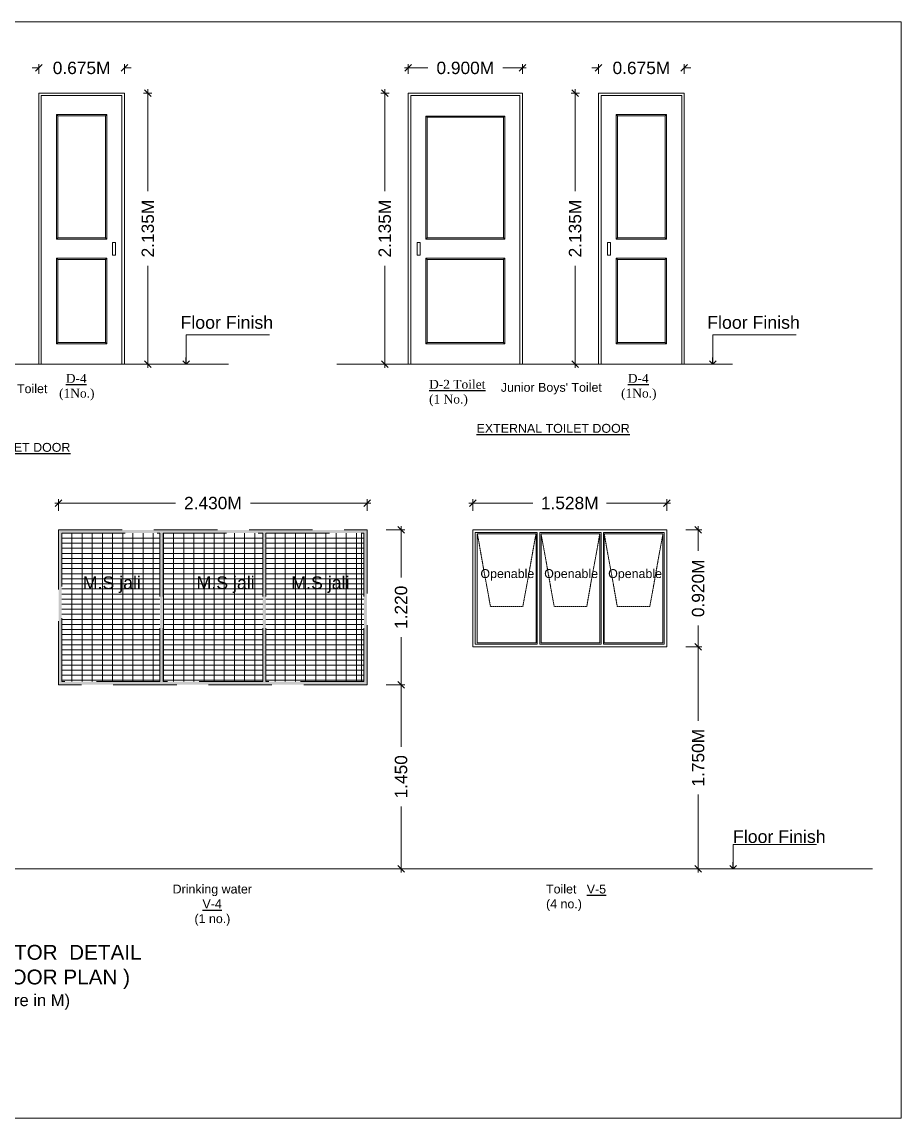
# Model space of a CAD drawing. Header units: metres. Extents: x 1545540 to 2027037, y 435419 to 693806.
# Drawn here: x 1614049 to 1620975, y 461812 to 470446 of the extents above; entities that cross this region are included whole.
import ezdxf

# ---------------------------------------------------------------- set-up
doc = ezdxf.new("R2010")
doc.units = ezdxf.units.M
doc.header["$LTSCALE"] = 1000
doc.header["$PDMODE"] = 35
doc.linetypes.add('DASHED', pattern=[0.75, 0.5, -0.25])
doc.layers.get('Defpoints').update_dxf_attribs({"lineweight": 18})
for name, color, linetype, lineweight in [('CUBICAL TOILET', 160, 'Continuous', 9), ('FLOOR FINISH', 10, 'Continuous', 15), ('jali', 10, 'Continuous', 5), ('Pool', 140, 'Continuous', 15), ('Ventilator', 6, 'DASHED', 18), ('Window n door', 150, 'Continuous', 15)]:
    doc.layers.add(name, color=color, linetype=linetype, lineweight=lineweight)
doc.layers.add('dimen', color=1, linetype='Continuous')
doc.layers.add('text', color=7, linetype='Continuous')
doc.styles.add('dim-stylus bt', font='arial.ttf')
doc.styles.add('L120', font='simplex.shx', dxfattribs={"height": 1})
doc.styles.add('style1', font='')
doc.styles.get('style1').set_extended_font_data('Century Gothic')
doc.dimstyles.new('1      100 (big)', dxfattribs={"dimscale": 75, "dimtxt": 5, "dimasz": 3.5, "dimexe": 1.5, "dimexo": 2, "dimgap": 1, "dimtad": 0, "dimdec": 3, "dimlfac": 0.001, "dimzin": 0, "dimdsep": 46, "dimtxsty": 'dim-stylus bt', "dimblk": 'OBLIQUE', "dimcen": 0, "dimdle": 0.6, "dimclrd": 256, "dimclre": 7, "dimclrt": 256, "dimadec": 0, "dimazin": 0, "dimtfac": 0.7, "dimtdec": 3, "dimtofl": 0, "dimtmove": 1, "dimatfit": 3, "dimldrblk": 'OPEN90', "dimfxl": 0, "dimtolj": 1, "dimtzin": 0, "dimlwd": 15, "dimlwe": 15, "dimarcsym": 0})

# ---------------------------------------------------------------- blocks, each defined once
blk = doc.blocks.new('_Oblique')
at = {"color": 0, "linetype": 'ByBlock', "lineweight": -2}
blk.add_line((-0.5, -0.5), (0.5, 0.5), dxfattribs=at)
blk = doc.blocks.new('*D1224')
at = {"layer": 'Defpoints', "color": 0, "transparency": 16777216}
for p in [(1619148, 465524.9), (1619148, 463775.2), (1619376.2, 463775.2)]:
    blk.add_point(p, dxfattribs=at)
at = {"layer": 'dimen', "color": 7, "lineweight": 15, "transparency": 16777216}
for p, q in [((1619298, 465524.9), (1619406.2, 465524.9)), ((1619298, 463775.2), (1619406.2, 463775.2))]:
    blk.add_line(p, q, dxfattribs=at)
at = {"layer": 'dimen', "lineweight": 15, "transparency": 16777216}
for p, q in [((1619376.2, 465554.9), (1619376.2, 464939.6)), ((1619376.2, 463745.2), (1619376.2, 464360.5))]:
    blk.add_line(p, q, dxfattribs=at)
at = {"layer": 'dimen', "lineweight": 15, "transparency": 16777216, "xscale": 52.5, "yscale": 52.5, "zscale": 52.5}
for p, rotation in [((1619376.2, 465524.9), 90), ((1619376.2, 463775.2), 270)]:
    blk.add_blockref('_Oblique', p, dxfattribs=dict(at, rotation=rotation))
at = {"layer": 'dimen', "transparency": 16777216, "insert": (1619376.2, 464650), "char_height": 97.5, "attachment_point": 5, "rotation": 90, "style": 'dim-stylus bt'}
blk.add_mtext('\\A1;1.750M', dxfattribs=at)
blk = doc.blocks.new('_Open90')
at = {"color": 0, "linetype": 'ByBlock', "lineweight": -2}
for p, q in [((0, 0), (-1, 0)), ((-0.5, 0.5), (0, 0)), ((0, 0), (-0.5, -0.5))]:
    blk.add_line(p, q, dxfattribs=at)
blk = doc.blocks.new('*D1225')
at = {"layer": 'Defpoints', "color": 0, "transparency": 16777216}
for p in [(1619128.6, 466444.9), (1619376.2, 466444.9), (1619128.6, 465524.9)]:
    blk.add_point(p, dxfattribs=at)
at = {"layer": 'dimen', "lineweight": 15, "transparency": 16777216}
for p, q in [((1619376.2, 466474.9), (1619376.2, 466279)), ((1619376.2, 465494.9), (1619376.2, 465690.7))]:
    blk.add_line(p, q, dxfattribs=at)
at = {"layer": 'dimen', "color": 7, "lineweight": 15, "transparency": 16777216}
for p, q in [((1619278.6, 466444.9), (1619406.2, 466444.9)), ((1619278.6, 465524.9), (1619406.2, 465524.9))]:
    blk.add_line(p, q, dxfattribs=at)
at = {"layer": 'dimen', "lineweight": 15, "transparency": 16777216, "xscale": 52.5, "yscale": 52.5, "zscale": 52.5}
for p, rotation in [((1619376.2, 466444.9), 90), ((1619376.2, 465524.9), 270)]:
    blk.add_blockref('_Oblique', p, dxfattribs=dict(at, rotation=rotation))
at = {"layer": 'dimen', "transparency": 16777216, "insert": (1619376.2, 465984.9), "char_height": 97.5, "attachment_point": 5, "rotation": 90, "style": 'dim-stylus bt'}
blk.add_mtext('\\A1;0.920M', dxfattribs=at)
blk = doc.blocks.new('*D1226')
at = {"layer": 'Defpoints', "color": 0, "transparency": 16777216}
for p in [(1617600.8, 466656), (1617600.8, 466444.9), (1619128.6, 466444.9)]:
    blk.add_point(p, dxfattribs=at)
at = {"layer": 'dimen', "lineweight": 15, "transparency": 16777216}
for p, q in [((1617570.8, 466656), (1618075.1, 466656)), ((1619158.6, 466656), (1618654.3, 466656))]:
    blk.add_line(p, q, dxfattribs=at)
at = {"layer": 'dimen', "color": 7, "lineweight": 15, "transparency": 16777216}
for p, q in [((1617600.8, 466594.9), (1617600.8, 466686)), ((1619128.6, 466594.9), (1619128.6, 466686))]:
    blk.add_line(p, q, dxfattribs=at)
at = {"layer": 'dimen', "lineweight": 15, "transparency": 16777216, "xscale": 52.5, "yscale": 52.5, "zscale": 52.5, "rotation": 180}
blk.add_blockref('_Oblique', (1617600.8, 466656), dxfattribs=at)
at = {"layer": 'dimen', "lineweight": 15, "transparency": 16777216, "xscale": 52.5, "yscale": 52.5, "zscale": 52.5}
blk.add_blockref('_Oblique', (1619128.6, 466656), dxfattribs=at)
at = {"layer": 'dimen', "transparency": 16777216, "insert": (1618364.7, 466656), "char_height": 97.5, "attachment_point": 5, "style": 'dim-stylus bt'}
blk.add_mtext('\\A1;1.528M', dxfattribs=at)
blk = doc.blocks.new('*D1235')
at = {"layer": 'Defpoints', "color": 0, "transparency": 16777216}
for p in [(1614857.1, 469886.2), (1614857.1, 467751.2), (1615041.5, 467751.2)]:
    blk.add_point(p, dxfattribs=at)
at = {"layer": 'dimen', "lineweight": 15, "transparency": 16777216}
for p, q in [((1615041.5, 469916.2), (1615041.5, 469113.7)), ((1615041.5, 467721.2), (1615041.5, 468523.7))]:
    blk.add_line(p, q, dxfattribs=at)
at = {"layer": 'dimen', "color": 7, "lineweight": 15, "transparency": 16777216}
for p, q in [((1615007.1, 469886.2), (1615071.5, 469886.2)), ((1615007.1, 467751.2), (1615071.5, 467751.2))]:
    blk.add_line(p, q, dxfattribs=at)
at = {"layer": 'dimen', "lineweight": 15, "transparency": 16777216, "xscale": 52.5, "yscale": 52.5, "zscale": 52.5}
for p, rotation in [((1615041.5, 469886.2), 90), ((1615041.5, 467751.2), 270)]:
    blk.add_blockref('_Oblique', p, dxfattribs=dict(at, rotation=rotation))
at = {"layer": 'dimen', "transparency": 16777216, "insert": (1615041.5, 468818.7), "char_height": 97.5, "attachment_point": 5, "rotation": 90, "style": 'dim-stylus bt'}
blk.add_mtext('\\A1;2.135M', dxfattribs=at)
blk = doc.blocks.new('*D1236')
at = {"layer": 'Defpoints', "color": 0, "transparency": 16777216}
for p in [(1614857.1, 470083.6), (1614182.1, 469886.2), (1614857.1, 469886.2)]:
    blk.add_point(p, dxfattribs=at)
at = {"layer": 'dimen', "lineweight": 15, "transparency": 16777216}
for p, q in [((1614182.1, 470083.6), (1614129.6, 470083.6)), ((1614857.1, 470083.6), (1614909.6, 470083.6))]:
    blk.add_line(p, q, dxfattribs=at)
at = {"layer": 'dimen', "color": 7, "lineweight": 15, "transparency": 16777216}
for p, q in [((1614182.1, 470036.2), (1614182.1, 470113.6)), ((1614857.1, 470036.2), (1614857.1, 470113.6))]:
    blk.add_line(p, q, dxfattribs=at)
at = {"layer": 'dimen', "lineweight": 15, "transparency": 16777216, "xscale": 52.5, "yscale": 52.5, "zscale": 52.5}
blk.add_blockref('_Oblique', (1614182.1, 470083.6), dxfattribs=at)
at = {"layer": 'dimen', "lineweight": 15, "transparency": 16777216, "xscale": 52.5, "yscale": 52.5, "zscale": 52.5, "rotation": 180}
blk.add_blockref('_Oblique', (1614857.1, 470083.6), dxfattribs=at)
at = {"layer": 'dimen', "transparency": 16777216, "insert": (1614519.6, 470083.6), "char_height": 97.5, "attachment_point": 5, "style": 'dim-stylus bt'}
blk.add_mtext('\\A1;0.675M', dxfattribs=at)
blk = doc.blocks.new('*D1237')
at = {"layer": 'Defpoints', "color": 0, "transparency": 16777216}
for p in [(1617092.1, 470083.6), (1617092.1, 469886.2), (1617992.1, 469886.2)]:
    blk.add_point(p, dxfattribs=at)
at = {"layer": 'dimen', "lineweight": 15, "transparency": 16777216}
for p, q in [((1617062.1, 470083.6), (1617247.9, 470083.6)), ((1618022.1, 470083.6), (1617836.3, 470083.6))]:
    blk.add_line(p, q, dxfattribs=at)
at = {"layer": 'dimen', "color": 7, "lineweight": 15, "transparency": 16777216}
for p, q in [((1617092.1, 470036.2), (1617092.1, 470113.6)), ((1617992.1, 470036.2), (1617992.1, 470113.6))]:
    blk.add_line(p, q, dxfattribs=at)
at = {"layer": 'dimen', "lineweight": 15, "transparency": 16777216, "xscale": 52.5, "yscale": 52.5, "zscale": 52.5, "rotation": 180}
blk.add_blockref('_Oblique', (1617092.1, 470083.6), dxfattribs=at)
at = {"layer": 'dimen', "lineweight": 15, "transparency": 16777216, "xscale": 52.5, "yscale": 52.5, "zscale": 52.5}
blk.add_blockref('_Oblique', (1617992.1, 470083.6), dxfattribs=at)
at = {"layer": 'dimen', "transparency": 16777216, "insert": (1617542.1, 470083.6), "char_height": 97.5, "attachment_point": 5, "style": 'dim-stylus bt'}
blk.add_mtext('\\A1;0.900M', dxfattribs=at)
blk = doc.blocks.new('*D1238')
at = {"layer": 'Defpoints', "color": 0, "transparency": 16777216}
for p in [(1617092.1, 469886.2), (1616907.7, 467751.2), (1617092.1, 467751.2)]:
    blk.add_point(p, dxfattribs=at)
at = {"layer": 'dimen', "lineweight": 15, "transparency": 16777216}
for p, q in [((1616907.7, 469916.2), (1616907.7, 469113.7)), ((1616907.7, 467721.2), (1616907.7, 468523.7))]:
    blk.add_line(p, q, dxfattribs=at)
at = {"layer": 'dimen', "color": 7, "lineweight": 15, "transparency": 16777216}
for p, q in [((1616942.1, 469886.2), (1616877.7, 469886.2)), ((1616942.1, 467751.2), (1616877.7, 467751.2))]:
    blk.add_line(p, q, dxfattribs=at)
at = {"layer": 'dimen', "lineweight": 15, "transparency": 16777216, "xscale": 52.5, "yscale": 52.5, "zscale": 52.5}
for p, rotation in [((1616907.7, 469886.2), 90), ((1616907.7, 467751.2), 270)]:
    blk.add_blockref('_Oblique', p, dxfattribs=dict(at, rotation=rotation))
at = {"layer": 'dimen', "transparency": 16777216, "insert": (1616907.7, 468818.7), "char_height": 97.5, "attachment_point": 5, "rotation": 90, "style": 'dim-stylus bt'}
blk.add_mtext('\\A1;2.135M', dxfattribs=at)
blk = doc.blocks.new('*D1239')
at = {"layer": 'Defpoints', "color": 0, "transparency": 16777216}
for p in [(1618591.5, 469886.2), (1618407.1, 467751.2), (1618591.5, 467751.2)]:
    blk.add_point(p, dxfattribs=at)
at = {"layer": 'dimen', "lineweight": 15, "transparency": 16777216}
for p, q in [((1618407.1, 469916.2), (1618407.1, 469113.7)), ((1618407.1, 467721.2), (1618407.1, 468523.7))]:
    blk.add_line(p, q, dxfattribs=at)
at = {"layer": 'dimen', "color": 7, "lineweight": 15, "transparency": 16777216}
for p, q in [((1618441.5, 469886.2), (1618377.1, 469886.2)), ((1618441.5, 467751.2), (1618377.1, 467751.2))]:
    blk.add_line(p, q, dxfattribs=at)
at = {"layer": 'dimen', "lineweight": 15, "transparency": 16777216, "xscale": 52.5, "yscale": 52.5, "zscale": 52.5}
for p, rotation in [((1618407.1, 469886.2), 90), ((1618407.1, 467751.2), 270)]:
    blk.add_blockref('_Oblique', p, dxfattribs=dict(at, rotation=rotation))
at = {"layer": 'dimen', "transparency": 16777216, "insert": (1618407.1, 468818.7), "char_height": 97.5, "attachment_point": 5, "rotation": 90, "style": 'dim-stylus bt'}
blk.add_mtext('\\A1;2.135M', dxfattribs=at)
blk = doc.blocks.new('*D1240')
at = {"layer": 'Defpoints', "color": 0, "transparency": 16777216}
for p in [(1618591.5, 470083.6), (1618591.5, 469886.2), (1619266.5, 469886.2)]:
    blk.add_point(p, dxfattribs=at)
at = {"layer": 'dimen', "lineweight": 15, "transparency": 16777216}
for p, q in [((1618591.5, 470083.6), (1618539, 470083.6)), ((1619266.5, 470083.6), (1619319, 470083.6))]:
    blk.add_line(p, q, dxfattribs=at)
at = {"layer": 'dimen', "color": 7, "lineweight": 15, "transparency": 16777216}
for p, q in [((1618591.5, 470036.2), (1618591.5, 470113.6)), ((1619266.5, 470036.2), (1619266.5, 470113.6))]:
    blk.add_line(p, q, dxfattribs=at)
at = {"layer": 'dimen', "lineweight": 15, "transparency": 16777216, "xscale": 52.5, "yscale": 52.5, "zscale": 52.5}
blk.add_blockref('_Oblique', (1618591.5, 470083.6), dxfattribs=at)
at = {"layer": 'dimen', "lineweight": 15, "transparency": 16777216, "xscale": 52.5, "yscale": 52.5, "zscale": 52.5, "rotation": 180}
blk.add_blockref('_Oblique', (1619266.5, 470083.6), dxfattribs=at)
at = {"layer": 'dimen', "transparency": 16777216, "insert": (1618929, 470083.6), "char_height": 97.5, "attachment_point": 5, "style": 'dim-stylus bt'}
blk.add_mtext('\\A1;0.675M', dxfattribs=at)
blk = doc.blocks.new('*D1241')
at = {"layer": 'Defpoints', "color": 0, "transparency": 16777216}
for p in [(1616768.7, 465224.9), (1616768.7, 463775.2), (1617036.2, 463775.2)]:
    blk.add_point(p, dxfattribs=at)
at = {"layer": 'dimen', "lineweight": 15, "transparency": 16777216}
for p, q in [((1617036.2, 465254.9), (1617036.2, 464734.8)), ((1617036.2, 463745.2), (1617036.2, 464265.3))]:
    blk.add_line(p, q, dxfattribs=at)
at = {"layer": 'dimen', "color": 7, "lineweight": 15, "transparency": 16777216}
for p, q in [((1616918.7, 465224.9), (1617066.2, 465224.9)), ((1616918.7, 463775.2), (1617066.2, 463775.2))]:
    blk.add_line(p, q, dxfattribs=at)
at = {"layer": 'dimen', "lineweight": 15, "transparency": 16777216, "xscale": 52.5, "yscale": 52.5, "zscale": 52.5}
for p, rotation in [((1617036.2, 465224.9), 90), ((1617036.2, 463775.2), 270)]:
    blk.add_blockref('_Oblique', p, dxfattribs=dict(at, rotation=rotation))
at = {"layer": 'dimen', "transparency": 16777216, "insert": (1617036.2, 464500), "char_height": 97.5, "attachment_point": 5, "rotation": 90, "style": 'dim-stylus bt'}
blk.add_mtext('\\A1;1.450 ', dxfattribs=at)
blk = doc.blocks.new('*D1242')
at = {"layer": 'Defpoints', "color": 0, "transparency": 16777216}
for p in [(1616768.7, 466444.9), (1617036.2, 466444.9), (1616768.7, 465224.9)]:
    blk.add_point(p, dxfattribs=at)
at = {"layer": 'dimen', "lineweight": 15, "transparency": 16777216}
for p, q in [((1617036.2, 466474.9), (1617036.2, 466069.6)), ((1617036.2, 465194.9), (1617036.2, 465600.1))]:
    blk.add_line(p, q, dxfattribs=at)
at = {"layer": 'dimen', "color": 7, "lineweight": 15, "transparency": 16777216}
for p, q in [((1616918.7, 466444.9), (1617066.2, 466444.9)), ((1616918.7, 465224.9), (1617066.2, 465224.9))]:
    blk.add_line(p, q, dxfattribs=at)
at = {"layer": 'dimen', "lineweight": 15, "transparency": 16777216, "xscale": 52.5, "yscale": 52.5, "zscale": 52.5}
for p, rotation in [((1617036.2, 466444.9), 90), ((1617036.2, 465224.9), 270)]:
    blk.add_blockref('_Oblique', p, dxfattribs=dict(at, rotation=rotation))
at = {"layer": 'dimen', "transparency": 16777216, "insert": (1617036.2, 465834.9), "char_height": 97.5, "attachment_point": 5, "rotation": 90, "style": 'dim-stylus bt'}
blk.add_mtext('\\A1;1.220 ', dxfattribs=at)
blk = doc.blocks.new('*D1243')
at = {"layer": 'Defpoints', "color": 0, "transparency": 16777216}
for p in [(1614338.7, 466656), (1614338.7, 466444.9), (1616768.7, 466444.9)]:
    blk.add_point(p, dxfattribs=at)
at = {"layer": 'dimen', "lineweight": 15, "transparency": 16777216}
for p, q in [((1614308.7, 466656), (1615258.7, 466656)), ((1616798.7, 466656), (1615848.7, 466656))]:
    blk.add_line(p, q, dxfattribs=at)
at = {"layer": 'dimen', "color": 7, "lineweight": 15, "transparency": 16777216}
for p, q in [((1614338.7, 466594.9), (1614338.7, 466686)), ((1616768.7, 466594.9), (1616768.7, 466686))]:
    blk.add_line(p, q, dxfattribs=at)
at = {"layer": 'dimen', "lineweight": 15, "transparency": 16777216, "xscale": 52.5, "yscale": 52.5, "zscale": 52.5, "rotation": 180}
blk.add_blockref('_Oblique', (1614338.7, 466656), dxfattribs=at)
at = {"layer": 'dimen', "lineweight": 15, "transparency": 16777216, "xscale": 52.5, "yscale": 52.5, "zscale": 52.5}
blk.add_blockref('_Oblique', (1616768.7, 466656), dxfattribs=at)
at = {"layer": 'dimen', "transparency": 16777216, "insert": (1615553.7, 466656), "char_height": 97.5, "attachment_point": 5, "style": 'dim-stylus bt'}
blk.add_mtext('\\A1;2.430M', dxfattribs=at)

msp = doc.modelspace()

# ---------------------------------------------------------------- hatches: boundary and pattern name
at = {"layer": 'Ventilator'}
h = msp.add_hatch(color=256, dxfattribs=at)
h.paths.add_polyline_path([(1614338.7173, 466444.8656), (1614338.7173, 465224.8655), (1616768.7175, 465224.8655), (1616768.7175, 466444.8656)])
h.paths.add_polyline_path([(1615946.2175, 466419.8656), (1615946.2175, 465249.8655), (1615161.2174, 465249.8655), (1615161.2174, 466419.8656)], flags=16)
h.paths.add_polyline_path([(1615971.2175, 466419.8656), (1616743.7175, 466419.8656), (1616743.7175, 465249.8655), (1615971.2175, 465249.8655)], flags=16)
h.paths.add_polyline_path([(1615136.2174, 466419.8656), (1615136.2174, 465249.8655), (1614363.7173, 465249.8655), (1614363.7173, 466419.8656)], flags=16)

# ---------------------------------------------------------------- linework, layer by layer
at = {"layer": 'CUBICAL TOILET', "linetype": 'Continuous', "ltscale": 0.05}
msp.add_line((1618494.7937, 465524.8655), (1618482.2937, 465524.8655), dxfattribs=at)
at = {"layer": 'Defpoints', "ltscale": 0.05}
msp.add_lwpolyline([(1620974.5408, 461811.5131), (1607952.4616, 461811.5131), (1607952.4616, 470446.3753), (1620974.5408, 470446.3753)], close=True, dxfattribs=at)
at = {"layer": 'FLOOR FINISH', "ltscale": 0.05}
for p, q in [((1612562.108, 467751.2123), (1615677.2609, 467751.2123)), ((1619646.2322, 467751.2123), (1616531.0793, 467751.2123)), ((1620750.6324, 463775.2144), (1608616.0065, 463775.2144))]:
    msp.add_line(p, q, dxfattribs=at)
at = {"layer": 'jali'}
for p, q in [((1614363.7173, 466379.8656), (1615136.2174, 466379.8656)), ((1614443.7173, 465249.8655), (1614443.7173, 466419.8656)), ((1614523.7173, 465249.8655), (1614523.7173, 466419.8656)), ((1614523.7173, 465249.8655), (1614523.7173, 466419.8656)), ((1614603.7174, 465249.8655), (1614603.7174, 466419.8656)), ((1614683.7174, 465249.8655), (1614683.7174, 466419.8656)), ((1614683.7174, 465249.8655), (1614683.7174, 466419.8656)), ((1614763.7174, 465249.8655), (1614763.7174, 466419.8656)), ((1614843.7174, 465249.8655), (1614843.7174, 466419.8656)), ((1614923.7174, 465249.8655), (1614923.7174, 466419.8656)), ((1615003.7174, 465249.8655), (1615003.7174, 466419.8656)), ((1615003.7174, 465249.8655), (1615003.7174, 466419.8656)), ((1615003.7174, 465249.8655), (1615003.7174, 466419.8656)), ((1615083.7174, 465249.8655), (1615083.7174, 466419.8656)), ((1615161.2174, 466379.8656), (1615946.2175, 466379.8656)), ((1615163.7174, 465249.8655), (1615163.7174, 466419.8656)), ((1615243.7174, 465249.8655), (1615243.7174, 466419.8656)), ((1615323.7174, 465249.8655), (1615323.7174, 466419.8656)), ((1615403.7174, 465249.8655), (1615403.7174, 466419.8656)), ((1615483.7174, 465249.8655), (1615483.7174, 466419.8656)), ((1615563.7174, 465249.8655), (1615563.7174, 466419.8656)), ((1615563.7174, 465249.8655), (1615563.7174, 466419.8656)), ((1615643.7174, 465249.8655), (1615643.7174, 466419.8656)), ((1615723.7174, 465249.8655), (1615723.7174, 466419.8656)), ((1615723.7174, 465249.8655), (1615723.7174, 466419.8656)), ((1615803.7174, 465249.8655), (1615803.7174, 466419.8656)), ((1615883.7174, 465249.8655), (1615883.7174, 466419.8656)), ((1615971.2175, 466379.8656), (1616743.7175, 466379.8656)), ((1616043.7175, 465249.8655), (1616043.7175, 466419.8656)), ((1616043.7175, 465249.8655), (1616043.7175, 466419.8656)), ((1616043.7175, 465249.8655), (1616043.7175, 466419.8656)), ((1616123.7175, 465249.8655), (1616123.7175, 466419.8656)), ((1616203.7175, 465249.8655), (1616203.7175, 466419.8656)), ((1616283.7175, 465249.8655), (1616283.7175, 466419.8656)), ((1616363.7175, 465249.8655), (1616363.7175, 466419.8656)), ((1616443.7175, 465249.8655), (1616443.7175, 466419.8656)), ((1616523.7175, 465249.8655), (1616523.7175, 466419.8656)), ((1616603.7175, 465249.8655), (1616603.7175, 466419.8656)), ((1616603.7175, 465249.8655), (1616603.7175, 466419.8656)), ((1616683.7175, 465249.8655), (1616683.7175, 466419.8656)), ((1616723.7175, 465249.8655), (1616723.7175, 466419.8656)), ((1614363.7173, 466339.8656), (1615136.2174, 466339.8656)), ((1614363.7173, 466299.8656), (1615136.2174, 466299.8656)), ((1615161.2174, 466339.8656), (1615946.2175, 466339.8656)), ((1615161.2174, 466299.8656), (1615946.2175, 466299.8656)), ((1615971.2175, 466339.8656), (1616743.7175, 466339.8656)), ((1615971.2175, 466299.8656), (1616743.7175, 466299.8656)), ((1614363.7173, 466259.8656), (1615136.2174, 466259.8656)), ((1614363.7173, 466219.8656), (1615136.2174, 466219.8656)), ((1614363.7173, 466219.8656), (1615136.2174, 466219.8656)), ((1615161.2174, 466259.8656), (1615946.2175, 466259.8656)), ((1615161.2174, 466219.8656), (1615946.2175, 466219.8656)), ((1615161.2174, 466219.8656), (1615946.2175, 466219.8656)), ((1615971.2175, 466259.8656), (1616743.7175, 466259.8656)), ((1615971.2175, 466219.8656), (1616743.7175, 466219.8656)), ((1615971.2175, 466219.8656), (1616743.7175, 466219.8656)), ((1614363.7173, 466179.8656), (1615136.2174, 466179.8656)), ((1614363.7173, 466139.8656), (1615136.2174, 466139.8656)), ((1615161.2174, 466179.8656), (1615946.2175, 466179.8656)), ((1615161.2174, 466139.8656), (1615946.2175, 466139.8656)), ((1615971.2175, 466179.8656), (1616743.7175, 466179.8656)), ((1615971.2175, 466139.8656), (1616743.7175, 466139.8656)), ((1614363.7173, 466099.8656), (1615136.2174, 466099.8656)), ((1614363.7173, 466059.8656), (1615136.2174, 466059.8656)), ((1615161.2174, 466099.8656), (1615946.2175, 466099.8656)), ((1615161.2174, 466059.8656), (1615946.2175, 466059.8656)), ((1615971.2175, 466099.8656), (1616743.7175, 466099.8656)), ((1615971.2175, 466059.8656), (1616743.7175, 466059.8656)), ((1614363.7173, 466019.8656), (1615136.2174, 466019.8656)), ((1614363.7173, 465979.8656), (1615136.2174, 465979.8656)), ((1614363.7173, 465939.8656), (1615136.2174, 465939.8656)), ((1615161.2174, 466019.8656), (1615946.2175, 466019.8656)), ((1615161.2174, 465979.8656), (1615946.2175, 465979.8656)), ((1615161.2174, 465939.8656), (1615946.2175, 465939.8656)), ((1615971.2175, 466019.8656), (1616743.7175, 466019.8656)), ((1615971.2175, 465979.8656), (1616743.7175, 465979.8656)), ((1615971.2175, 465939.8656), (1616743.7175, 465939.8656)), ((1614363.7173, 465899.8656), (1615136.2174, 465899.8656)), ((1614363.7173, 465859.8656), (1615136.2174, 465859.8656)), ((1615161.2174, 465899.8656), (1615946.2175, 465899.8656)), ((1615161.2174, 465859.8656), (1615946.2175, 465859.8656)), ((1615971.2175, 465899.8656), (1616743.7175, 465899.8656)), ((1615971.2175, 465859.8656), (1616743.7175, 465859.8656)), ((1614363.7173, 465819.8656), (1615136.2174, 465819.8656)), ((1614363.7173, 465779.8656), (1615136.2174, 465779.8656)), ((1615161.2174, 465819.8656), (1615946.2175, 465819.8656)), ((1615161.2174, 465779.8656), (1615946.2175, 465779.8656)), ((1615971.2175, 465819.8656), (1616743.7175, 465819.8656)), ((1615971.2175, 465779.8656), (1616743.7175, 465779.8656)), ((1614363.7173, 465739.8656), (1615136.2174, 465739.8656)), ((1614363.7173, 465699.8655), (1615136.2174, 465699.8655)), ((1615161.2174, 465739.8656), (1615946.2175, 465739.8656)), ((1615161.2174, 465699.8655), (1615946.2175, 465699.8655)), ((1615971.2175, 465739.8656), (1616743.7175, 465739.8656)), ((1615971.2175, 465699.8655), (1616743.7175, 465699.8655)), ((1614363.7173, 465659.8655), (1615136.2174, 465659.8655)), ((1614363.7173, 465619.8655), (1615136.2174, 465619.8655)), ((1615161.2174, 465659.8655), (1615946.2175, 465659.8655)), ((1615161.2174, 465619.8655), (1615946.2175, 465619.8655)), ((1615971.2175, 465659.8655), (1616743.7175, 465659.8655)), ((1615971.2175, 465619.8655), (1616743.7175, 465619.8655)), ((1614363.7173, 465579.8655), (1615136.2174, 465579.8655)), ((1614363.7173, 465539.8655), (1615136.2174, 465539.8655)), ((1615161.2174, 465579.8655), (1615946.2175, 465579.8655)), ((1615161.2174, 465539.8655), (1615946.2175, 465539.8655)), ((1615971.2175, 465579.8655), (1616743.7175, 465579.8655)), ((1615971.2175, 465539.8655), (1616743.7175, 465539.8655)), ((1614363.7173, 465499.8655), (1615136.2174, 465499.8655)), ((1614363.7173, 465459.8655), (1615136.2174, 465459.8655)), ((1614363.7173, 465419.8655), (1615136.2174, 465419.8655)), ((1615161.2174, 465499.8655), (1615946.2175, 465499.8655)), ((1615161.2174, 465459.8655), (1615946.2175, 465459.8655)), ((1615161.2174, 465419.8655), (1615946.2175, 465419.8655)), ((1615971.2175, 465499.8655), (1616743.7175, 465499.8655)), ((1615971.2175, 465459.8655), (1616743.7175, 465459.8655)), ((1615971.2175, 465419.8655), (1616743.7175, 465419.8655)), ((1614363.7173, 465379.8655), (1615136.2174, 465379.8655)), ((1614363.7173, 465339.8655), (1615136.2174, 465339.8655)), ((1615161.2174, 465379.8655), (1615946.2175, 465379.8655)), ((1615161.2174, 465339.8655), (1615946.2175, 465339.8655)), ((1615971.2175, 465379.8655), (1616743.7175, 465379.8655)), ((1615971.2175, 465339.8655), (1616743.7175, 465339.8655)), ((1614363.7173, 465299.8655), (1615136.2174, 465299.8655)), ((1614363.7173, 465259.8655), (1615136.2174, 465259.8655)), ((1615161.2174, 465299.8655), (1615946.2175, 465299.8655)), ((1615161.2174, 465259.8655), (1615946.2175, 465259.8655)), ((1615971.2175, 465299.8655), (1616743.7175, 465299.8655)), ((1615971.2175, 465259.8655), (1616743.7175, 465259.8655))]:
    msp.add_line(p, q, dxfattribs=at)
at = {"layer": 'Pool', "ltscale": 0.05}
for p, q in [((1614322.1205, 469716.2123), (1614332.1205, 469706.2123)), ((1614707.1205, 469706.2123), (1614717.1205, 469716.2123)), ((1617242.1042, 469694.8866), (1617232.1042, 469704.8866)), ((1617852.1042, 469704.8866), (1617842.1042, 469694.8866)), ((1618741.4561, 469706.2123), (1618731.4561, 469716.2123)), ((1619126.4561, 469716.2123), (1619116.4561, 469706.2123)), ((1614332.1205, 468744.8866), (1614322.1205, 468734.8866)), ((1614707.1205, 468744.8866), (1614717.1205, 468734.8866)), ((1617242.1042, 468744.8866), (1617232.1042, 468734.8866)), ((1617842.1042, 468744.8866), (1617852.1042, 468734.8866)), ((1618741.4561, 468744.8866), (1618731.4561, 468734.8866)), ((1619116.4561, 468744.8866), (1619126.4561, 468734.8866)), ((1614322.1205, 468584.8866), (1614332.1205, 468574.8866)), ((1614707.1205, 468574.8866), (1614717.1205, 468584.8866)), ((1617242.1042, 468574.8866), (1617232.1042, 468584.8866)), ((1617852.1042, 468584.8866), (1617842.1042, 468574.8866)), ((1618741.4561, 468574.8866), (1618731.4561, 468584.8866)), ((1619126.4561, 468584.8866), (1619116.4561, 468574.8866)), ((1614332.1205, 467919.8866), (1614322.1205, 467909.8866)), ((1614707.1205, 467919.8866), (1614717.1205, 467909.8866)), ((1617242.1042, 467919.8866), (1617232.1042, 467909.8866)), ((1617842.1042, 467919.8866), (1617852.1042, 467909.8866)), ((1618741.4561, 467919.8866), (1618731.4561, 467909.8866)), ((1619116.4561, 467919.8866), (1619126.4561, 467909.8866))]:
    msp.add_line(p, q, dxfattribs=at)
at = {"layer": 'Ventilator'}
for p, q in [((1614338.7173, 466444.8656), (1616768.7175, 466444.8656)), ((1614338.7173, 465224.8655), (1614338.7173, 466444.8656)), ((1614363.7173, 466419.8656), (1615136.2174, 466419.8656)), ((1614363.7173, 465249.8655), (1614363.7173, 466419.8656)), ((1614363.7173, 465249.8655), (1614363.7173, 466419.8656)), ((1615136.2174, 466419.8656), (1615136.2174, 465249.8655)), ((1615161.2174, 466419.8656), (1615946.2175, 466419.8656)), ((1615161.2174, 466419.8656), (1615161.2174, 465249.8655)), ((1615946.2175, 466419.8656), (1615946.2175, 465249.8655)), ((1615971.2175, 466419.8656), (1616743.7175, 466419.8656)), ((1615971.2175, 466419.8656), (1615971.2175, 465249.8655)), ((1616743.7175, 466419.8656), (1616743.7175, 465249.8655)), ((1616768.7175, 466444.8656), (1616768.7175, 465224.8655)), ((1615136.2174, 465249.8655), (1614363.7173, 465249.8655)), ((1615946.2175, 465249.8655), (1615161.2174, 465249.8655)), ((1616743.7175, 465249.8655), (1615971.2175, 465249.8655)), ((1616768.7175, 465224.8655), (1614338.7173, 465224.8655))]:
    msp.add_line(p, q, dxfattribs=at)
at = {"layer": 'Ventilator', "linetype": 'Continuous'}
for p, q in [((1619128.5755, 466444.8655), (1617600.7935, 466444.8655)), ((1617600.7935, 466444.8655), (1617600.7935, 465524.8655)), ((1618108.9482, 466424.8655), (1617620.5755, 466424.8655)), ((1617620.5755, 466424.8655), (1617620.5755, 465544.8655)), ((1618098.9482, 466414.8655), (1617636.4482, 466414.8655)), ((1617636.4482, 466414.8655), (1617636.4482, 465554.8655)), ((1618098.9482, 465554.8655), (1618098.9482, 466414.8655)), ((1618108.9482, 466424.8655), (1618108.9482, 465544.8655)), ((1618611.4482, 466424.8655), (1618128.9482, 466424.8655)), ((1618128.9482, 466424.8655), (1618128.9482, 465545.0334)), ((1618601.4482, 466414.8655), (1618138.9482, 466414.8655)), ((1618138.9482, 466414.8655), (1618138.9482, 465554.8655)), ((1618601.4482, 465554.8655), (1618601.4482, 466414.8655)), ((1618611.4482, 465544.8655), (1618611.4482, 466424.8655)), ((1619108.5755, 466424.8655), (1618631.4482, 466424.8655)), ((1618631.4482, 465544.8655), (1618631.4482, 466424.8655)), ((1619098.5755, 466414.8655), (1618636.0755, 466414.8655)), ((1618636.0755, 466414.8655), (1618636.0755, 465554.8655)), ((1619098.5755, 465554.8655), (1619098.5755, 466414.8655)), ((1619108.5755, 465544.8655), (1619108.5755, 466424.8655)), ((1619128.5755, 465524.8655), (1619128.5755, 466444.8655)), ((1619128.5755, 465524.8655), (1617600.7935, 465524.8655)), ((1618108.9482, 465544.8655), (1617620.5755, 465544.8655)), ((1618098.9482, 465554.8655), (1617636.4482, 465554.8655)), ((1618611.4482, 465544.8655), (1618128.9482, 465544.8655)), ((1618601.4482, 465554.8655), (1618138.9482, 465554.8655)), ((1619108.5755, 465544.8655), (1618631.4482, 465544.8655)), ((1619098.5755, 465554.8655), (1618636.0755, 465554.8655))]:
    msp.add_line(p, q, dxfattribs=at)
at = {"layer": 'Ventilator', "ltscale": 0.003}
for p, q in [((1617636.4482, 466414.8655), (1617739.6014, 465841.9369)), ((1618098.9482, 466414.8655), (1617995.7951, 465841.9369)), ((1618138.9482, 466414.8655), (1618242.1014, 465841.9369)), ((1618601.4482, 466414.8655), (1618498.2951, 465841.9369)), ((1618636.0755, 466414.8655), (1618739.2287, 465841.9369)), ((1619098.5755, 466414.8655), (1618995.4223, 465841.9369)), ((1617739.6014, 465841.9369), (1617995.7951, 465841.9369)), ((1618242.1014, 465841.9369), (1618498.2951, 465841.9369)), ((1618739.2287, 465841.9369), (1618995.4223, 465841.9369))]:
    msp.add_line(p, q, dxfattribs=at)
at = {"layer": 'Window n door'}
for p, q in [((1614182.1205, 467751.2123), (1614182.1205, 469886.2123)), ((1614182.1205, 469886.2123), (1614857.1205, 469886.2123)), ((1614202.1205, 467751.2123), (1614202.1205, 469866.2123)), ((1614202.1205, 469866.2123), (1614837.1205, 469866.2123)), ((1614837.1205, 469866.2123), (1614837.1205, 467751.2123)), ((1614857.1205, 469886.2123), (1614857.1205, 467751.2123)), ((1617972.1042, 469866.2123), (1617112.1042, 469866.2123)), ((1617112.1042, 469866.2123), (1617112.1042, 467751.2123)), ((1617972.1042, 467751.2123), (1617972.1042, 469866.2123)), ((1619266.4561, 469886.2123), (1618591.4561, 469886.2123)), ((1618591.4561, 469886.2123), (1618591.4561, 467751.2123)), ((1619246.4561, 469866.2123), (1618611.4561, 469866.2123)), ((1618611.4561, 469866.2123), (1618611.4561, 467751.2123)), ((1619246.4561, 467751.2123), (1619246.4561, 469866.2123)), ((1619266.4561, 467751.2123), (1619266.4561, 469886.2123)), ((1614322.1205, 468734.8866), (1614322.1205, 469716.2123)), ((1614322.1205, 469716.2123), (1614717.1205, 469716.2123)), ((1614332.1205, 468744.8866), (1614332.1205, 469706.2123)), ((1614332.1205, 469706.2123), (1614707.1205, 469706.2123)), ((1614707.1205, 469706.2123), (1614707.1205, 468744.8866)), ((1614717.1205, 469716.2123), (1614717.1205, 468734.8866)), ((1617232.1042, 469704.8866), (1617232.1042, 468734.8866)), ((1617852.1042, 469704.8866), (1617232.1042, 469704.8866)), ((1617242.1042, 469694.8866), (1617242.1042, 468744.8866)), ((1617842.1042, 469694.8866), (1617242.1042, 469694.8866)), ((1617842.1042, 468744.8866), (1617842.1042, 469694.8866)), ((1617852.1042, 468734.8866), (1617852.1042, 469704.8866)), ((1618731.4561, 469716.2123), (1618731.4561, 468734.8866)), ((1619126.4561, 469716.2123), (1618731.4561, 469716.2123)), ((1618741.4561, 469706.2123), (1618741.4561, 468744.8866)), ((1619116.4561, 469706.2123), (1618741.4561, 469706.2123)), ((1619116.4561, 468744.8866), (1619116.4561, 469706.2123)), ((1619126.4561, 468734.8866), (1619126.4561, 469716.2123)), ((1614322.1205, 468734.8866), (1614717.1205, 468734.8866)), ((1614332.1205, 468744.8866), (1614707.1205, 468744.8866)), ((1617852.1042, 468734.8866), (1617232.1042, 468734.8866)), ((1617842.1042, 468744.8866), (1617242.1042, 468744.8866)), ((1619126.4561, 468734.8866), (1618731.4561, 468734.8866)), ((1619116.4561, 468744.8866), (1618741.4561, 468744.8866)), ((1614322.1205, 467909.8866), (1614322.1205, 468584.8866)), ((1614322.1205, 468584.8866), (1614717.1205, 468584.8866)), ((1614332.1205, 467919.8866), (1614332.1205, 468574.8866)), ((1614332.1205, 468574.8866), (1614707.1205, 468574.8866)), ((1614707.1205, 468574.8866), (1614707.1205, 467919.8866)), ((1614717.1205, 468584.8866), (1614717.1205, 467909.8866)), ((1617232.1042, 468584.8866), (1617232.1042, 467909.8866)), ((1617852.1042, 468584.8866), (1617232.1042, 468584.8866)), ((1617242.1042, 468574.8866), (1617242.1042, 467919.8866)), ((1617842.1042, 468574.8866), (1617242.1042, 468574.8866)), ((1617842.1042, 467919.8866), (1617842.1042, 468574.8866)), ((1617852.1042, 467909.8866), (1617852.1042, 468584.8866)), ((1618731.4561, 468584.8866), (1618731.4561, 467909.8866)), ((1619126.4561, 468584.8866), (1618731.4561, 468584.8866)), ((1618741.4561, 468574.8866), (1618741.4561, 467919.8866)), ((1619116.4561, 468574.8866), (1618741.4561, 468574.8866)), ((1619116.4561, 467919.8866), (1619116.4561, 468574.8866)), ((1619126.4561, 467909.8866), (1619126.4561, 468584.8866)), ((1614322.1205, 467909.8866), (1614717.1205, 467909.8866)), ((1614332.1205, 467919.8866), (1614707.1205, 467919.8866)), ((1617852.1042, 467909.8866), (1617232.1042, 467909.8866)), ((1617842.1042, 467919.8866), (1617242.1042, 467919.8866)), ((1619126.4561, 467909.8866), (1618731.4561, 467909.8866)), ((1619116.4561, 467919.8866), (1618741.4561, 467919.8866)), ((1614857.1205, 467751.2123), (1614107.1205, 467751.2123)), ((1617092.1042, 467751.2123), (1617992.1042, 467751.2123)), ((1618591.4561, 467751.2123), (1619341.4561, 467751.2123))]:
    msp.add_line(p, q, dxfattribs=at)
msp.add_lwpolyline([(1617992.1042, 467751.2123), (1617992.1042, 469886.2123), (1617092.1042, 469886.2123), (1617092.1042, 467751.2123)], dxfattribs=at)
at = {"layer": 'Window n door', "ltscale": 0.05}
for points in [[(1614787.1205, 468709.8866), (1614762.1205, 468709.8866), (1614762.1205, 468609.8866), (1614787.1205, 468609.8866)], [(1617162.1042, 468709.8866), (1617187.1042, 468709.8866), (1617187.1042, 468609.8866), (1617162.1042, 468609.8866)], [(1618661.4561, 468709.8866), (1618686.4561, 468709.8866), (1618686.4561, 468609.8866), (1618661.4561, 468609.8866)]]:
    msp.add_lwpolyline(points, close=True, dxfattribs=at)

# ---------------------------------------------------------------- texts
at = {"layer": 'text', "attachment_point": 1, "rotation": 0.00000001, "style": 'L120'}
for s, insert, char_height, width in [('{\\fArial|b0|i0|c0|p34;Floor Finish}', (1615298.5098, 468129.1455), 100, 6841.77004), ('{\\fArial|b0|i0|c0|p34;Floor Finish}', (1619447.6648, 468129.1455), 100, 6841.77004), ('{\\fArial|b0|i0|c0|p34;M.S jali}', (1614528.6445, 466078.592), 100.000008, 6841.770558), ('{\\fArial|b0|i0|c0|p34;M.S jali}', (1615425.0337, 466078.592), 100.000008, 6841.770558), ('{\\fArial|b0|i0|c0|p34;M.S jali}', (1616171.691, 466078.592), 100.000008, 6841.770558), ('{\\fArial|b0|i0|c0|p34;Floor Finish}', (1619650.3914, 464078.7809), 100, 6841.77004)]:
    msp.add_mtext(s, dxfattribs=dict(at, insert=insert, char_height=char_height, width=width))
at = {"layer": 'text', "char_height": 70, "width": 26669.839272, "attachment_point": 1, "style": 'style1'}
for s, insert in [('{\\fTimes New Roman|b0|i0|c0|p18;  \\LD-4\\l\\P(1No.)}', (1614342.0679, 467673.5007)), ('{\\fTimes New Roman|b0|i0|c0|p18;  \\LD-4\\l\\P(1No.)}', (1618769.0088, 467673.5007)), ("{\\fArial|b0|i0|c0|p34;Junior Girl' Toilet}", (1613519.3728, 467592.1356)), ('{\\fTimes New Roman|b0|i0|c0|p18;\\LD-2 Toilet\\P\\l(1 No.)}', (1617256.5775, 467626.7577)), ("{\\fArial|b0|i0|c0|p34;Junior Boys' Toilet}", (1617821.7464, 467602.9092)), ('{\\fArial|b0|i0|c0|p34;\\LEXTERNAL TOILET DOOR}', (1617630.9021, 467279.8357)), ('{\\fArial|b0|i0|c0|p34;\\LEXTERNAL TOILET DOOR}', (1613225.1361, 467130.1144)), ('{\\fArial|b0|i0|c0|p34;Openable}', (1617661.0571, 466135.4759)), ('{\\fArial|b0|i0|c0|p34;Openable}', (1618163.5571, 466135.4759)), ('{\\fArial|b0|i0|c0|p34;Openable}', (1618667.4159, 466135.4759)), ('\\pi13026;{\\fArial|b0|i0|c0|p34;Drinking water  \\P\\pi13261;\\LV-4\\P\\pi13198;\\l(1 no.)}', (1602210.5253, 463650.6958)), ('{\\fArial|b0|i0|c0|p34;Toilet   \\LV-5\\P\\l(4 no.)}', (1618178.0469, 463650.6958)), ('\\pt2100;{\\fArial|b0|i0|c0|p34;\\H1.6667x;     DOORS,  & VENTILATOR  DETAIL \\P        (FOR GROUND FLOOR PLAN )\\P\\H0.59999x;                           \\H1.6667x; \\H0.79998x;(All Dimensions are in M)}', (1612193.7854, 463175.6699))]:
    msp.add_mtext(s, dxfattribs=dict(at, insert=insert))

# ---------------------------------------------------------------- dimensions: what is measured, and where the dimension line sits
at = {"layer": 'dimen'}
for base, p1, p2, angle, picture, middle in [((1614857.1205, 470083.578), (1614182.1205, 469886.2123), (1614857.1205, 469886.2123), 180, '*D1236', (1614519.6205, 470083.578)), ((1615041.5236, 467751.2123), (1614857.1205, 469886.2123), (1614857.1205, 467751.2123), 90, '*D1235', (1615041.5236, 468818.7123)), ((1616907.7011, 467751.2123), (1617092.1042, 469886.2123), (1617092.1042, 467751.2123), 90, '*D1238', (1616907.7011, 468818.7123)), ((1618407.053, 467751.2123), (1618591.4561, 469886.2123), (1618591.4561, 467751.2123), 90, '*D1239', (1618407.053, 468818.7123)), ((1619376.1533, 466444.8655), (1619128.5755, 465524.8655), (1619128.5755, 466444.8655), 90, '*D1225', (1619376.1533, 465984.8655)), ((1619376.1533, 463775.2144), (1619148.0164, 465524.8655), (1619148.0164, 463775.2144), 90, '*D1224', (1619376.1533, 464650.0399))]:
    dim = msp.add_linear_dim(base=base, p1=p1, p2=p2, angle=angle, dimstyle='1      100 (big)', override={"dimtxt": 1.3, "dimasz": 0.7, "dimexe": 0.4, "dimpost": 'M\\X', "dimdle": 0.4}, dxfattribs=at)
    dim.commit()
    dim.dimension.update_dxf_attribs({"geometry": picture, "text_midpoint": middle})
for base, p1, p2, picture, middle in [((1617092.1042, 470083.578), (1617992.1042, 469886.2123), (1617092.1042, 469886.2123), '*D1237', (1617542.1042, 470083.578)), ((1618591.4561, 470083.578), (1619266.4561, 469886.2123), (1618591.4561, 469886.2123), '*D1240', (1618928.9561, 470083.578)), ((1614338.7173, 466655.9635), (1616768.7175, 466444.8656), (1614338.7173, 466444.8656), '*D1243', (1615553.7174, 466655.9635)), ((1617600.7935, 466655.9634), (1619128.5755, 466444.8655), (1617600.7935, 466444.8655), '*D1226', (1618364.6845, 466655.9634))]:
    dim = msp.add_linear_dim(base=base, p1=p1, p2=p2, dimstyle='1      100 (big)', override={"dimtxt": 1.3, "dimasz": 0.7, "dimexe": 0.4, "dimpost": 'M\\X', "dimdle": 0.4}, dxfattribs=at)
    dim.commit()
    dim.dimension.update_dxf_attribs({"geometry": picture, "text_midpoint": middle})
for base, p2, text, picture, middle in [((1617036.1908, 466444.8656), (1616768.7175, 466444.8656), '1.220 ', '*D1242', (1617036.1908, 465834.8656)), ((1617036.1908, 463775.2143), (1616768.7175, 463775.2143), '1.450 ', '*D1241', (1617036.1908, 464500.0399))]:
    dim = msp.add_linear_dim(base=base, p1=(1616768.7175, 465224.8655), p2=p2, angle=90, text=text, dimstyle='1      100 (big)', override={"dimtxt": 1.3, "dimasz": 0.7, "dimexe": 0.4, "dimpost": 'M\\X', "dimdle": 0.4}, dxfattribs=at)
    dim.commit()
    dim.dimension.update_dxf_attribs({"geometry": picture, "text_midpoint": middle})

# ---------------------------------------------------------------- leaders
for points in [[(1615343.5725, 467751.2123), (1615343.5725, 467980.9482), (1615998.9883, 467980.9482)], [(1619492.7275, 467751.2123), (1619492.7275, 467980.9482), (1620148.1433, 467980.9482)], [(1619651.9217, 463775.2144), (1619651.9217, 463967.0752), (1620307.3375, 463967.0752)]]:
    msp.add_leader(points, dimstyle='1      100 (big)', override={"dimtxt": 1.3, "dimasz": 0.7, "dimexe": 0.4, "dimdle": 0.4}, dxfattribs=at)

doc.saveas('drawing.dxf')
